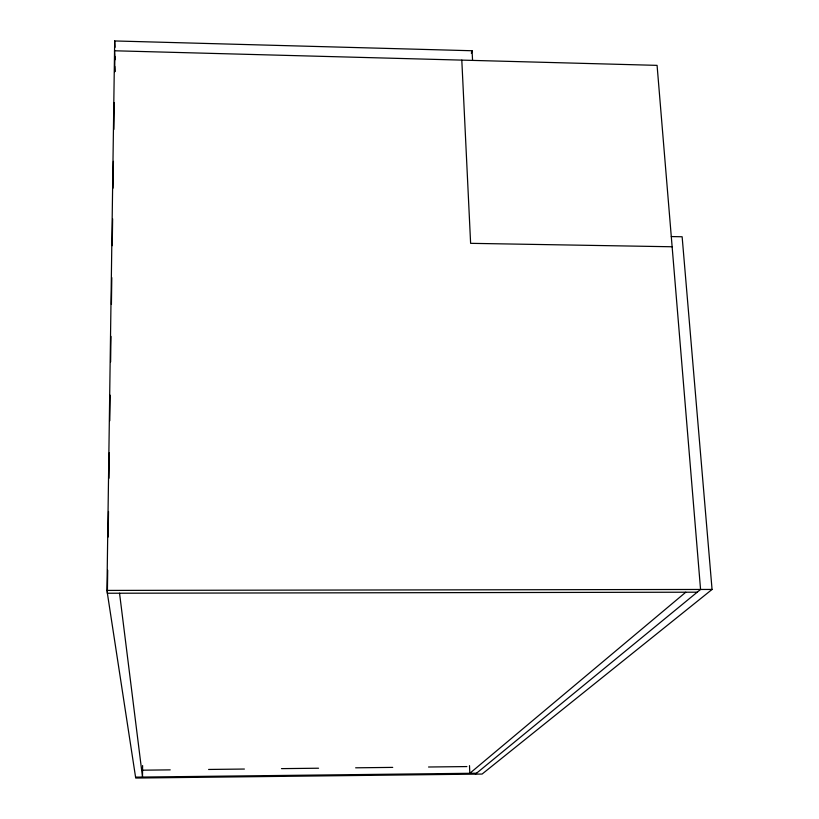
<?xml version="1.0" encoding="UTF-8"?>
<svg xmlns="http://www.w3.org/2000/svg" width="819" height="819" viewBox="0 0 819 819"><rect width="100%" height="100%" fill="white"/><g stroke="black" fill="none" stroke-linecap="round" stroke-linejoin="round"><path stroke-width="1.23" d="M142.598 765.57L142.506 777.057L119.543 593.222M671.283 236.568L682.135 236.763L712.059 589.445L482.094 774.057L135.708 778.05L106.941 590.417L114.68 40.95L472.082 50.747L472.563 60.401M107.698 570.239L107.381 593.243L697.215 592.198M108.159 537.018L108.517 511.466M108.988 478.245L109.347 452.682M109.787 420.741L110.145 395.188M110.616 361.967L110.975 336.404M111.415 304.463L111.793 277.631M112.244 245.69L112.623 218.857M113.042 188.186L113.421 161.353M113.872 129.412L114.25 102.58M114.67 71.908L114.885 56.572M471.324 53.194L472.082 50.747M685.779 592.219L469.83 773.3L469.492 765.632M475.419 774.129L700.562 589.455L657.084 65.366L114.537 50.778L115.08 59.695M142.096 770.188L170.229 769.87M208.589 769.45L244.4 769.051M281.48 768.631L318.56 768.222M355.641 767.812L392.721 767.393M428.532 767.004L466.891 766.574M135.565 777.139L476.535 773.218M106.941 590.417L712.059 589.445M672.133 246.765L470.618 243.335L461.803 60.115M114.752 66.38L115.059 71.488M114.68 40.95L115.059 47.318"/></g></svg>
